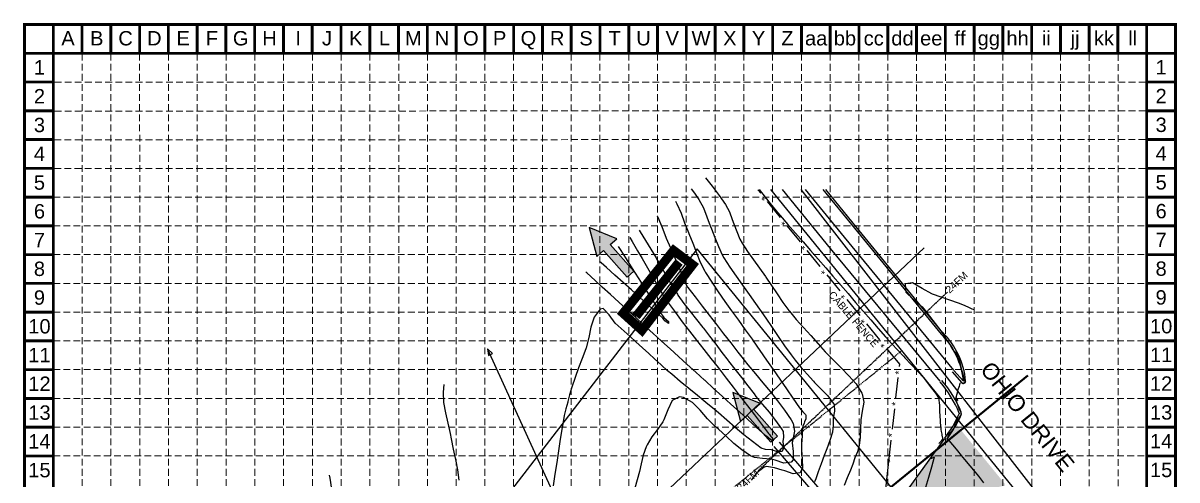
# Model space of a CAD drawing. Header units: inches. Extents: x 3987 to 4244, y 2117 to 2527.
# Drawn here: x 3987.4 to 4243.6, y 2425.3 to 2526.7 of the extents above; entities that cross this region are included whole.
import ezdxf
from ezdxf.enums import TextEntityAlignment as Align

# ---------------------------------------------------------------- set-up
doc = ezdxf.new("R2010")
doc.units = ezdxf.units.IN
doc.header["$MEASUREMENT"] = 0
doc.linetypes.add('DASH', pattern=[0.6, 0.5, -0.1])
doc.linetypes.add('HIDDEN', pattern=[0.375, 0.25, -0.125])
for name, color, linetype in [('ARROWS', 252, 'Continuous'), ('BASE', 7, 'Continuous'), ('BOUNDARY_L', 5, 'Continuous'), ('CONTOUR', 8, 'Continuous'), ('CONTOUR-IND', 5, 'Continuous'), ('CURB-LINE', 2, 'Continuous'), ('EASEMENTS', 2, 'HIDDEN'), ('EDGEPAVE', 2, 'Continuous'), ('ELEC-LINE', 4, 'E-OHE---OVERHEAD-ELECTRIC'), ('FENCE', 2, 'Continuous'), ('FENSE-NEW', 3, 'CHAINLINKS'), ('GRID', 254, 'HIDDEN'), ('LIMITS OF DISTURBANCE', 1, 'HIDDEN'), ('SIDEWALK', 2, 'Continuous'), ('SILT FENCE', 200, 'Continuous'), ('SS-EXIST', 6, 'DASH'), ('STORMSEWER', 6, 'Continuous'), ('TEXT-EXIST', 4, 'Continuous')]:
    doc.layers.add(name, color=color, linetype=linetype)
doc.layers.add('C-SS-BYOTHERS', color=6, linetype='Continuous', lineweight=40)
doc.layers.add('Hatch', color=5, linetype='Continuous', lineweight=0)
doc.styles.add('ROMANS', font='romans.shx')
doc.styles.get("Standard").update_dxf_attribs({"font": 'ARIAL.TTF'})
doc.linetypes.add('24SANSEW', pattern='A,0.75,-0.052381,["24SS",ROMANS,S=0.1,R=0,X=0,Y=-0.055],-0.497619,0.7,-0.1,0.7,-0.1,0.7,-0.1', length=3.7)
doc.linetypes.add('CHAINLINKS', pattern='A,1,-0.075,["O",ROMANS,S=0.1,R=0,X=0,Y=-0.05],-0.175', length=1.25)
doc.linetypes.add('E-OHE---OVERHEAD-ELECTRIC', pattern='A,0.159101,-0.012548,["OHE",ROMANS,S=0.1,R=0,X=0,Y=-0.054412],-0.313626,0.159101,-0.091517,0.159101,-0.091517', length=0.986511)

# ---------------------------------------------------------------- blocks, each defined once
blk = doc.blocks.new('A$C670E103A')
at = {"layer": 'TEXT-EXIST', "color": 7, "linetype": 'Continuous'}
for p, q in [((0.93, 1.46), (0, 1.09)), ((0, 1.09), (0.97, 0)), ((0.97, 0), (0.93, 1.46))]:
    blk.add_line(p, q, dxfattribs=at)
blk = doc.blocks.new('arrow')
blk.add_lwpolyline([(-67.01, -25.36), (-59.33, -25.42), (-59.57, -56.14), (-51.89, -56.2), (-51.65, -25.48), (-43.97, -25.54), (-55.3, -2.41), (-67.01, -25.36)], close=True)
at = {"color": 254}
for points in [[(-43.97, -25.54), (-67.01, -25.36), (-55.3, -2.41), (-67.01, -25.36)], [(-59.57, -56.14), (-51.89, -56.2), (-59.33, -25.42), (-51.65, -25.48)]]:
    blk.add_solid(points, dxfattribs=at)

msp = doc.modelspace()

# ---------------------------------------------------------------- hatches: boundary and pattern name
at = {"layer": 'Hatch'}
h = msp.add_hatch(dxfattribs=at)
h.set_pattern_fill('AR-CONC', color=253, style=0)
h.set_pattern_definition([(89.1837, (4160.467, 2285.538), (5.95613, 4.0453), [0.75, -8.25]), (34.1837, (4160.467, 2285.538), (-5.8279, 4.95378), [0.6, -6.6]), (139.635, (4160.963, 2285.875), (0.12823, 8.9991), [0.6374, -7.01142]), (85.368, (4159.203, 2287.088), (9.3182, 5.45994), [1.125, -12.375]), (135.819, (4159.98, 2287.543), (1.09024, 13.4559), [0.9561, -10.5171]), (30.368, (4159.203, 2287.088), (1.0902, 13.4559), [0.9, -9.9]), (60.1837, (4160.294, 2287.3324), (7.17055, 0.65051), [0.75, -8.25]), (5.1837, (4160.294, 2287.332), (-2.69557, 7.1581), [0.6, -6.6]), (110.635, (4160.892, 2287.3866), (4.475, 7.8086), [0.6374, -7.01142]), (76.6837, (4160.467, 2285.5379), (-2.009, 2.65717), [0, -6.52, 0, -6.7, 0, -6.625]), (46.6837, (4160.467, 2285.538), (-0.45281, 4.71928), [0, -3.82, 0, -6.37, 0, -2.525]), (6.6837, (4158.7384, 2284.129), (4.28029, 3.19791), [0, -2.5, 0, -7.8, 0, -10.35]), (356.6837, (4157.963, 2283.497), (3.88795, 4.46056), [0, -3.25, 0, -5.18, 0, -7.35])])
edge = h.paths.add_edge_path()
edge.add_line((4195.81, 2436.14), (4205.35, 2424.46))
edge.add_line((4205.35, 2424.46), (4205.44, 2423.97))
edge.add_arc((4208.13, 2406.64), 17.54, 98.846, 148.4982)
edge.add_line((4193.18, 2415.8), (4152.32, 2359.55))
edge.add_arc((4167.75, 2346.05), 20.5, 138.8207, 219.1837)
edge.add_line((4151.86, 2333.1), (4171.26, 2309.5))
edge.add_line((4171.26, 2309.5), (4155.76, 2296.86))
edge.add_line((4155.76, 2296.86), (4126.02, 2333.35))
edge.add_line((4126.02, 2333.35), (4091.65, 2305.52))
edge.add_line((4091.65, 2305.52), (4081.61, 2317.92))
edge.add_line((4081.61, 2317.92), (4100.38, 2333.07))
edge.add_arc((4087.6, 2348.74), 20.22, 309.1837, 398.6819)
edge.add_line((4103.38, 2361.38), (4098.42, 2367.51))
edge.add_line((4098.42, 2367.51), (4113.73, 2379.89))
edge.add_line((4113.73, 2379.89), (4119.13, 2373.39))
edge.add_arc((4134, 2385.51), 19.19, 219.1837, 304.7542)
edge.add_line((4144.94, 2369.75), (4192.11, 2434.55))
edge.add_arc((4170.64, 2450.75), 26.89, 322.9638, 331.7383)
edge.add_line((4194.33, 2438.01), (4195.81, 2436.14))
edge = h.paths.add_edge_path(flags=16)
edge.add_arc((4093.85, 2318.25), 5, 0, 360)

# ---------------------------------------------------------------- linework, layer by layer
at = {"layer": 'BASE', "color": 9}
msp.add_line((3994.11, 2520.03), (4236.91, 2520.03), dxfattribs=at)
at = {"layer": 'BASE', "const_width": 0.639}
for points in [[(3994.11, 2526.42), (3987.72, 2526.42)], [(3994.11, 2526.42), (3994.11, 2520.03)], [(4000.5, 2526.42), (4000.5, 2520.03)], [(4006.89, 2526.42), (4006.89, 2520.03)], [(4013.28, 2526.42), (4013.28, 2520.03)], [(4019.67, 2526.42), (4019.67, 2520.03)], [(4026.06, 2526.42), (4026.06, 2520.03)], [(4032.45, 2526.42), (4032.45, 2520.03)], [(4038.84, 2526.42), (4038.84, 2520.03)], [(4045.23, 2526.42), (4045.23, 2520.03)], [(4051.62, 2526.42), (4051.62, 2520.03)], [(4058.01, 2526.42), (4058.01, 2520.03)], [(4064.4, 2526.42), (4064.4, 2520.03)], [(4070.79, 2526.42), (4070.79, 2520.03)], [(4077.18, 2526.42), (4077.18, 2520.03)], [(4083.57, 2526.42), (4083.57, 2520.03)], [(4089.96, 2526.42), (4089.96, 2520.03)], [(4096.34, 2526.42), (4096.34, 2520.03)], [(4102.73, 2526.42), (4102.73, 2520.03)], [(4109.12, 2526.42), (4109.12, 2520.03)], [(4115.51, 2526.42), (4115.51, 2520.03)], [(4121.9, 2526.42), (4121.9, 2520.03)], [(4128.29, 2526.42), (4128.29, 2520.03)], [(4134.68, 2526.42), (4134.68, 2520.03)], [(4141.07, 2526.42), (4141.07, 2520.03)], [(4147.46, 2526.42), (4147.46, 2520.03)], [(4153.85, 2526.42), (4153.85, 2520.03)], [(4160.24, 2526.42), (4160.24, 2520.03)], [(4166.63, 2526.42), (4166.63, 2520.03)], [(4173.02, 2526.42), (4173.02, 2520.03)], [(4179.41, 2526.42), (4179.41, 2520.03)], [(4185.8, 2526.42), (4185.8, 2520.03)], [(4192.19, 2526.42), (4192.19, 2520.03)], [(4198.58, 2526.42), (4198.58, 2520.03)], [(4204.97, 2526.42), (4204.97, 2520.03)], [(4211.36, 2526.42), (4211.36, 2520.03)], [(4217.75, 2526.42), (4217.75, 2520.03)], [(4224.14, 2526.42), (4224.14, 2520.03)], [(4230.52, 2526.42), (4230.52, 2520.03)], [(4236.91, 2526.42), (4236.91, 2520.03)], [(3994.11, 2520.03), (3987.72, 2520.03)], [(4243.3, 2520.03), (4236.91, 2520.03)], [(3994.11, 2513.64), (3987.72, 2513.64)], [(4243.3, 2513.64), (4236.91, 2513.64)], [(3994.11, 2507.25), (3987.72, 2507.25)], [(4243.3, 2507.25), (4236.91, 2507.25)], [(3994.11, 2500.86), (3987.72, 2500.86)], [(4243.3, 2500.86), (4236.91, 2500.86)], [(3994.11, 2494.47), (3987.72, 2494.47)], [(4243.3, 2494.47), (4236.91, 2494.47)], [(3994.11, 2488.08), (3987.72, 2488.08)], [(4243.3, 2488.08), (4236.91, 2488.08)], [(3994.11, 2481.69), (3987.72, 2481.69)], [(4243.3, 2481.69), (4236.91, 2481.69)], [(3994.11, 2475.3), (3987.72, 2475.3)], [(4243.3, 2475.3), (4236.91, 2475.3)], [(3994.11, 2468.92), (3987.72, 2468.92)], [(4243.3, 2468.92), (4236.91, 2468.92)], [(3994.11, 2462.53), (3987.72, 2462.53)], [(4243.3, 2462.53), (4236.91, 2462.53)], [(3994.11, 2456.14), (3987.72, 2456.14)], [(4243.3, 2456.14), (4236.91, 2456.14)], [(3994.11, 2449.75), (3987.72, 2449.75)], [(4243.3, 2449.75), (4236.91, 2449.75)], [(3994.11, 2443.36), (3987.72, 2443.36)], [(4243.3, 2443.36), (4236.91, 2443.36)], [(3994.11, 2436.97), (3987.72, 2436.97)], [(4243.3, 2436.97), (4236.91, 2436.97)], [(3994.11, 2430.58), (3987.72, 2430.58)], [(4243.3, 2430.58), (4236.91, 2430.58)]]:
    msp.add_lwpolyline(points, dxfattribs=at)
for points in [[(4243.3, 2117.49), (4243.3, 2526.42), (3987.72, 2526.42), (3987.72, 2117.49)], [(4236.91, 2123.88), (4236.91, 2520.03), (3994.11, 2520.03), (3994.11, 2123.88)]]:
    msp.add_lwpolyline(points, close=True, dxfattribs=at)
at = {"layer": 'BOUNDARY_L', "color": 7, "linetype": 'Continuous'}
msp.add_line((4216.76, 2411.94), (4153.44, 2489.74), dxfattribs=at)
at = {"layer": 'C-SS-BYOTHERS', "color": 42, "linetype": 'Continuous'}
msp.add_line((4157.65, 2405.36), (4210.5, 2448.43), dxfattribs=at)
at = {"layer": 'CONTOUR', "color": 35, "linetype": 'Continuous'}
for points, elevation in [([(4138.91, 2492.39), (4140.39, 2490.5), (4141.94, 2488.46), (4143.4, 2486.43), (4144.24, 2484.82), (4144.87, 2483.09), (4145.24, 2482.15), (4145.9, 2480.45), (4146.6, 2478.77), (4147.07, 2477.88), (4148.29, 2475.97), (4149.59, 2474.12), (4150.92, 2472.29), (4152.24, 2470.45), (4152.32, 2470.32), (4153.59, 2468.45), (4154.84, 2466.57), (4156.13, 2464.7), (4157.48, 2462.89), (4157.57, 2462.77), (4159.11, 2460.91), (4160.69, 2459.1), (4162.3, 2457.31), (4163.93, 2455.52), (4165.54, 2453.73), (4165.67, 2453.58), (4167.34, 2451.82), (4169.08, 2450.12), (4170.79, 2448.39), (4172.36, 2446.57), (4173.67, 2444.56), (4173.76, 2444.39), (4174.09, 2442.51), (4173.74, 2440.49), (4173.43, 2438.63), (4173.36, 2436.65), (4173.29, 2434.68), (4173.1, 2432.87), (4172.67, 2431.47), (4172.12, 2430.16), (4171.62, 2428.77), (4171.13, 2427.45), (4170.43, 2425.73), (4169.7, 2424.01)], 681), ([(4150.85, 2489.74), (4151.67, 2488.72), (4153.32, 2486.63), (4154.6, 2485.02), (4154.98, 2484.59), (4155.08, 2484.49), (4155.46, 2484.07), (4155.55, 2483.97), (4157.24, 2482.03), (4158.92, 2480.09), (4160.6, 2478.15), (4162.28, 2476.21), (4163.97, 2474.27), (4165.65, 2472.33), (4167.23, 2470.51), (4168.91, 2468.57), (4170.59, 2466.63), (4172.26, 2464.69), (4173.94, 2462.74), (4175.62, 2460.8), (4177.31, 2458.87), (4178.9, 2457.06), (4180.27, 2455.55), (4181.67, 2454.06), (4183.06, 2452.58), (4183.23, 2452.39), (4184.63, 2450.91), (4186.03, 2449.43), (4187.4, 2447.92), (4187.56, 2447.73), (4188.41, 2446.61), (4189.11, 2445.6), (4190.03, 2444.52), (4190.65, 2443.48), (4190.9, 2441.84), (4190.93, 2440.17), (4190.96, 2439.76), (4191.08, 2438.1), (4191.22, 2436.44), (4191.26, 2436.04), (4191.39, 2435.38), (4191.43, 2435.19), (4191.6, 2434.53), (4191.59, 2434.34), (4191.27, 2433.91), (4191.19, 2433.82), (4190.85, 2433.4), (4190.78, 2433.31)], 683), ([(4132.31, 2487.17), (4132.61, 2486.58), (4133.5, 2484.49), (4134.31, 2482.36), (4135.15, 2480.24), (4135.26, 2479.97), (4136.11, 2477.86), (4136.92, 2475.73), (4137.79, 2473.63), (4138.82, 2471.61), (4138.96, 2471.36), (4140.33, 2469.17), (4141.75, 2467.02), (4143.23, 2464.9), (4144.74, 2462.8), (4146.26, 2460.71), (4147.77, 2458.62), (4149.27, 2456.51), (4149.54, 2456.12), (4151.01, 2454), (4152.48, 2451.87), (4153.95, 2449.75), (4155.42, 2447.63), (4156.89, 2445.51), (4158.37, 2443.39), (4159.85, 2441.27), (4160.12, 2440.88), (4160.55, 2440.39), (4160.68, 2440.25), (4161.13, 2439.77), (4161.23, 2439.62), (4161.22, 2439.27), (4161.21, 2439.22), (4161.2, 2438.87), (4161.19, 2438.83), (4160.94, 2438.12), (4160.85, 2437.88), (4160.55, 2437.18), (4160.5, 2436.93), (4160.37, 2435.05), (4160.29, 2433.17), (4160.23, 2431.87), (4160.41, 2429.87), (4160.49, 2427.91), (4159.96, 2426.81), (4158.43, 2426.58), (4156.58, 2427.28), (4155.97, 2427.44), (4154.23, 2427.96), (4152.52, 2428.24), (4151.97, 2428.07), (4150.37, 2426.84), (4149.07, 2425.21)], 679), ([(4128.23, 2483.94), (4128.55, 2483.14), (4129.43, 2480.92), (4130.24, 2478.97), (4131.18, 2476.78), (4132.12, 2474.58), (4133.06, 2472.39), (4134, 2470.2), (4134.83, 2468.26), (4134.88, 2468.19), (4134.88, 2468.18), (4134.92, 2468.11), (4134.92, 2468.11), (4134.97, 2468.04), (4134.98, 2468.04), (4135.03, 2467.97), (4135.03, 2467.97), (4136.62, 2465.92), (4138.21, 2463.87), (4139.79, 2461.82), (4141.38, 2459.77), (4142.97, 2457.72), (4144.56, 2455.67), (4146.14, 2453.62), (4146.73, 2452.86), (4148.35, 2450.84), (4150.01, 2448.84), (4151.68, 2446.85), (4153.34, 2444.84), (4154.96, 2442.81), (4156.49, 2440.73), (4157.93, 2438.57), (4158.42, 2437.76), (4158.67, 2436.08), (4158.3, 2434.25), (4158.19, 2433.47), (4158.42, 2431.54), (4158.39, 2429.74), (4157.96, 2429.18), (4156.3, 2428.96), (4154.42, 2429.63), (4153.46, 2429.89), (4151.62, 2430.02), (4149.81, 2430.25), (4148.96, 2430.6), (4147.04, 2431.9), (4145.26, 2433.38), (4143.53, 2434.95), (4141.8, 2436.52), (4141.06, 2437.15), (4139.36, 2438.86), (4137.74, 2440.75), (4136.04, 2442.44), (4134.09, 2443.53), (4133.15, 2443.71), (4131.57, 2442.89), (4130.59, 2440.81), (4129.7, 2438.57), (4129.46, 2438.16), (4128.25, 2436.47), (4127.04, 2434.79), (4125.96, 2433.02), (4125.76, 2432.61), (4125.12, 2430.77), (4124.69, 2428.85), (4124.31, 2427.16), (4123.78, 2425.27), (4123.25, 2423.39)], 678), ([(4124.22, 2480.77), (4124.43, 2480.39), (4125.59, 2478.44), (4126.77, 2476.5), (4127.95, 2474.56), (4128.08, 2474.34), (4129.21, 2472.37), (4130.33, 2470.4), (4131.48, 2468.44), (4132.69, 2466.52), (4132.83, 2466.31), (4134.15, 2464.47), (4135.53, 2462.68), (4136.94, 2460.9), (4138.35, 2459.12), (4138.46, 2458.98), (4139.83, 2457.18), (4141.21, 2455.39), (4142.59, 2453.59), (4143.97, 2451.79), (4144.08, 2451.65), (4145.49, 2449.83), (4146.9, 2448.01), (4148.31, 2446.19), (4149.72, 2444.37), (4150.14, 2443.82), (4151.59, 2442.03), (4153.08, 2440.27), (4154.52, 2438.47), (4155.84, 2436.59), (4156.2, 2436), (4156.26, 2434.76), (4156.08, 2433.77), (4156.25, 2432.37), (4155.96, 2431.55), (4154.71, 2431.56), (4153.63, 2431.92), (4152.27, 2431.99), (4151.3, 2432.29), (4149.34, 2433.76), (4147.43, 2435.3), (4145.56, 2436.9), (4143.71, 2438.51), (4141.85, 2440.12), (4140.92, 2440.9), (4139.02, 2442.47), (4137.13, 2444.03), (4135.23, 2445.59), (4133.34, 2447.15), (4131.46, 2448.73), (4130.53, 2449.52), (4129.07, 2450.82), (4127.63, 2452.14), (4126.37, 2453.3), (4124.92, 2454.61), (4123.47, 2455.93), (4122.2, 2457.08), (4120.87, 2458.29), (4119.54, 2459.51), (4118.87, 2460.11), (4117.55, 2461.9), (4116.22, 2463.31), (4115.54, 2463.15), (4114.23, 2461.38), (4113.5, 2459.22), (4113.01, 2456.89), (4112.43, 2454.62), (4112.35, 2454.38), (4111.57, 2452.26), (4110.77, 2450.13), (4109.99, 2448), (4109.24, 2445.85), (4109.16, 2445.62), (4108.74, 2444.14), (4108.37, 2442.64), (4108.35, 2442.55), (4107.92, 2441.07), (4107.55, 2439.57), (4107.53, 2439.48), (4107.11, 2436.9), (4106.7, 2434.32), (4106.3, 2431.73), (4105.91, 2429.15), (4105.52, 2426.56), (4105.13, 2423.97)], 677), ([(4122.11, 2479.1), (4122.64, 2478.2), (4123.85, 2476.15), (4124.87, 2474.42), (4126.06, 2472.36), (4127.23, 2470.28), (4128.41, 2468.22), (4129.64, 2466.18), (4130.75, 2464.51), (4132.25, 2462.41), (4133.79, 2460.34), (4135.37, 2458.3), (4136.96, 2456.27), (4138.56, 2454.25), (4140.16, 2452.22), (4141.74, 2450.19), (4141.95, 2449.92), (4143.52, 2447.87), (4145.09, 2445.83), (4146.66, 2443.78), (4148.23, 2441.73), (4149.8, 2439.69), (4151.37, 2437.64), (4152.94, 2435.6), (4153.14, 2435.33), (4153.48, 2434.89), (4153.56, 2434.78), (4153.91, 2434.35), (4153.98, 2434.24), (4153.98, 2434.09), (4153.98, 2434.08), (4153.98, 2433.93), (4153.97, 2433.93), (4153.82, 2433.95), (4153.81, 2433.95), (4153.65, 2433.98), (4153.64, 2433.98), (4153.09, 2434.43), (4152.92, 2434.58), (4152.36, 2435.03), (4152.19, 2435.18), (4150.28, 2436.91), (4148.37, 2438.64), (4146.47, 2440.37), (4144.56, 2442.11), (4142.66, 2443.84), (4140.75, 2445.57), (4138.84, 2447.31), (4138.7, 2447.44), (4136.79, 2449.17), (4134.88, 2450.9), (4132.98, 2452.64), (4131.07, 2454.37), (4129.16, 2456.1), (4127.26, 2457.83), (4125.35, 2459.57), (4125.2, 2459.7), (4123.36, 2461.38), (4121.52, 2463.05), (4119.68, 2464.73), (4117.84, 2466.41), (4116.01, 2468.08), (4114.41, 2469.53), (4112.59, 2471.23), (4112.39, 2471.42)], 676), ([(4198.69, 2463.01), (4198.15, 2463.22), (4197.24, 2463.64), (4196.05, 2464.16), (4195.12, 2464.54), (4193.21, 2465.22), (4191.29, 2465.88), (4189.37, 2466.54), (4189.2, 2466.6), (4187.08, 2467.8), (4184.94, 2469.05), (4183.37, 2468.81), (4183.28, 2468.66), (4183.46, 2466.93), (4185.13, 2465.31), (4187.03, 2463.7), (4187.39, 2463.29), (4188.65, 2461.64), (4189.92, 2460), (4191.18, 2458.34), (4191.49, 2457.92), (4192.15, 2456.95), (4192.55, 2456.32), (4193.2, 2455.35), (4193.61, 2454.73), (4194.12, 2453.95), (4194.35, 2453.6), (4194.9, 2452.85), (4195.09, 2452.48), (4195.41, 2451.36), (4195.57, 2450.64), (4195.87, 2449.51), (4196.05, 2448.8), (4196.23, 2448.08), (4196.29, 2447.84), (4196.52, 2447.12), (4196.53, 2446.88), (4196.25, 2446.77), (4196.22, 2446.75), (4195.93, 2446.64), (4195.9, 2446.63)], 683), ([(4080.82, 2446.46), (4080.67, 2444.74), (4080.79, 2442.42), (4081.18, 2440.12), (4081.7, 2437.83), (4082.22, 2435.54), (4082.44, 2434.38), (4082.9, 2432.09), (4083.41, 2429.8), (4083.87, 2427.5), (4084.16, 2425.19)], 676), ([(4200.74, 2424.64), (4199.6, 2426.1), (4198.89, 2426.97), (4197.71, 2428.4), (4196.53, 2429.82), (4195.81, 2430.69), (4194.97, 2431.72), (4194.29, 2432.55), (4193.42, 2433.56), (4192.77, 2434.41), (4192.83, 2434.77), (4192.84, 2434.82), (4192.89, 2435.19), (4192.91, 2435.24), (4193.37, 2435.8), (4193.52, 2435.97), (4193.99, 2436.52), (4194.12, 2436.71), (4194.28, 2437.19), (4194.31, 2437.28), (4194.46, 2437.77), (4194.5, 2437.86), (4194.95, 2438.59), (4195.14, 2438.88), (4195.65, 2439.59), (4195.77, 2439.91), (4195.53, 2440.51), (4195.44, 2440.67), (4195.17, 2441.27), (4195.1, 2441.44), (4194.91, 2442.12), (4194.85, 2442.33), (4194.64, 2443.01), (4194.6, 2443.23), (4194.78, 2443.1), (4194.8, 2443.08), (4194.99, 2442.93), (4194.99, 2442.94), (4194.83, 2443.24), (4194.81, 2443.28), (4194.63, 2443.58), (4194.63, 2443.62), (4194.81, 2444.35), (4194.88, 2444.59), (4195.05, 2445.33), (4195.12, 2445.57), (4195.22, 2445.79), (4195.23, 2445.81), (4195.33, 2446.03), (4195.34, 2446.05), (4195.43, 2446.38), (4195.44, 2446.42), (4195.52, 2446.75), (4195.53, 2446.79)], 683), ([(4188.73, 2429.91), (4189.14, 2430.09), (4189.21, 2430.12), (4189.69, 2430.38), (4189.69, 2430.33), (4189.1, 2428.06), (4188.47, 2425.8), (4187.8, 2423.54)], 683)]:
    msp.add_lwpolyline(points, dxfattribs=dict(at, elevation=elevation))
at = {"layer": 'CONTOUR-IND', "color": 35}
for points, elevation in [([(4135.78, 2489.92), (4136.52, 2488.92), (4137.48, 2487.51), (4138.47, 2485.66), (4139.24, 2483.7), (4139.98, 2481.72), (4140.25, 2481.06), (4141.03, 2479.11), (4141.79, 2477.14), (4142.67, 2475.24), (4143.02, 2474.62), (4144.33, 2472.53), (4145.72, 2470.49), (4147.15, 2468.48), (4148.6, 2466.48), (4150.05, 2464.48), (4150.94, 2463.22), (4152.33, 2461.19), (4153.72, 2459.14), (4155.1, 2457.1), (4156.5, 2455.07), (4157.93, 2453.06), (4158.85, 2451.82), (4160.15, 2450.23), (4161.54, 2448.71), (4162.93, 2447.19), (4163.18, 2446.91), (4164.63, 2445.43), (4166.09, 2443.96), (4167.32, 2442.33), (4167.5, 2442.01), (4167.62, 2440.53), (4167.32, 2438.97), (4167.32, 2438.93), (4167.3, 2437.4), (4167.15, 2435.89), (4167.14, 2435.85), (4166.56, 2434), (4165.86, 2432.19), (4165.28, 2430.69), (4164.62, 2428.86), (4163.96, 2427.04), (4163.41, 2425.53), (4163.13, 2424.84)], 680), ([(4119.57, 2477.1), (4120, 2476.42), (4121.33, 2474.33), (4122.67, 2472.24), (4124, 2470.15), (4125.34, 2468.06), (4126.67, 2465.96), (4127.69, 2464.35), (4128.06, 2463.73), (4128.18, 2463.53), (4128.54, 2462.91), (4128.66, 2462.72), (4129.32, 2461.86), (4129.69, 2461.37), (4130.69, 2460.48), (4130.72, 2460.03), (4129.92, 2460.57), (4129.46, 2461.17), (4128.66, 2461.91), (4128.2, 2462.32), (4127.5, 2462.95), (4127.18, 2463.24), (4126.48, 2463.88), (4126.16, 2464.17), (4124.32, 2465.82), (4122.48, 2467.47), (4120.65, 2469.12), (4118.81, 2470.77), (4116.97, 2472.42), (4115.75, 2473.51), (4115.42, 2473.81)], 675), ([(4055.38, 2426.34), (4055.49, 2425.65), (4055.9, 2423.18)], 675)]:
    msp.add_lwpolyline(points, dxfattribs=dict(at, elevation=elevation))
at = {"layer": 'CURB-LINE', "color": 7}
for p, q in [((4165.02, 2489.74), (4172, 2481.18)), ((4172, 2481.18), (4191.25, 2457.64)), ((4196.21, 2447.18), (4194.06, 2449.58)), ((4195.26, 2440.1), (4195.25, 2439.92))]:
    msp.add_line(p, q, dxfattribs=at)
at = {"layer": 'CURB-LINE', "color": 7, "linetype": 'Continuous'}
for p, q in [((4172.39, 2481.5), (4165.67, 2489.74)), ((4191.64, 2457.96), (4172.39, 2481.5)), ((4193.69, 2449.25), (4195.83, 2446.85)), ((4195.71, 2439.72), (4195.73, 2440.28))]:
    msp.add_line(p, q, dxfattribs=at)
at = {"layer": 'CURB-LINE', "color": 7}
for centre, radius, start, end in [((4179.45, 2445.64), 16.83, 5.2451, 45.4553), ((4171.36, 2430.3), 25.84, 22.3012, 40.2835), ((4170.64, 2450.75), 26.89, 322.9638, 336.2516)]:
    msp.add_arc(centre, radius, start, end, dxfattribs=at)
at = {"layer": 'CURB-LINE', "color": 7, "linetype": 'Continuous'}
for centre, radius, start, end in [((4179.45, 2445.64), 17.33, 5.2451, 45.4553), ((4171.36, 2430.3), 26.34, 22.3012, 40.2835), ((4196.21, 2447.18), 0.504, 221.9049, 4.6842), ((4170.64, 2450.75), 27.39, 322.9638, 336.2516)]:
    msp.add_arc(centre, radius, start, end, dxfattribs=at)
at = {"layer": 'EASEMENTS', "color": 253, "linetype": 'HIDDEN'}
msp.add_line((4086.15, 2375.55), (4182.55, 2453.98), dxfattribs=at)
at = {"layer": 'EDGEPAVE', "color": 7}
msp.add_line((4192.03, 2434.47), (4164.57, 2396.67), dxfattribs=at)
at = {"layer": 'ELEC-LINE', "color": 7, "flags": 128}
msp.add_lwpolyline([(4232.78, 2396.27), (4210.73, 2424.66), (4160.17, 2489.74)], dxfattribs=at)
at = {"layer": 'FENCE', "color": 7, "linetype": 'Continuous'}
for p, q in [((4151.2, 2488.99), (4150.59, 2489.73)), ((4155.61, 2483.55), (4152.73, 2487.09)), ((4160.02, 2478.11), (4157.14, 2481.66)), ((4164.43, 2472.68), (4161.55, 2476.22)), ((4168.84, 2467.24), (4165.96, 2470.78)), ((4173.25, 2461.8), (4170.37, 2465.35)), ((4177.66, 2456.37), (4174.78, 2459.91)), ((4182.06, 2450.93), (4179.19, 2454.47)), ((4182.01, 2450.45), (4182.06, 2450.93)), ((4181.24, 2443.49), (4181.74, 2448.02)), ((4180.46, 2436.53), (4180.97, 2441.07)), ((4178.77, 2421.31), (4180.19, 2434.11)), ((4179.87, 2429.35), (4179.69, 2429.58))]:
    msp.add_line(p, q, dxfattribs=at)
at = {"layer": 'FENSE-NEW', "color": 7}
for p, q in [((4137.07, 2476.6), (4008.04, 2308.99)), ((4180.16, 2423.64), (4137.07, 2476.6))]:
    msp.add_line(p, q, dxfattribs=at)
at = {"layer": 'GRID', "color": 252, "linetype": 'HIDDEN', "lineweight": 0, "ltscale": 6}
for p, q in [((4000.56, 2149.44), (4000.53, 2519.79)), ((4006.98, 2149.44), (4006.9, 2519.79)), ((4013.35, 2149.44), (4013.29, 2519.77)), ((4019.77, 2149.44), (4019.67, 2519.76)), ((4026.1, 2149.44), (4026.07, 2519.81)), ((4032.45, 2149.43), (4032.47, 2519.8)), ((4038.89, 2149.43), (4038.86, 2519.78)), ((4045.3, 2149.43), (4045.24, 2519.78)), ((4051.64, 2149.43), (4051.64, 2519.78)), ((4058.05, 2149.43), (4058.04, 2519.78)), ((4064.4, 2149.43), (4064.41, 2519.78)), ((4070.79, 2149.43), (4070.83, 2519.77)), ((4077.18, 2149.43), (4077.18, 2520.03)), ((4083.57, 2149.43), (4083.57, 2520.03)), ((4089.96, 2149.43), (4089.96, 2520.03)), ((4096.34, 2149.42), (4096.34, 2520.03)), ((4102.73, 2149.42), (4102.73, 2520.03)), ((4109.12, 2149.42), (4109.12, 2520.03)), ((4115.51, 2149.42), (4115.51, 2520.03)), ((4121.9, 2149.42), (4121.9, 2520.03)), ((4128.29, 2149.42), (4128.29, 2520.03)), ((4134.68, 2149.42), (4134.68, 2520.03)), ((4141.07, 2149.42), (4141.07, 2520.03)), ((4147.46, 2149.42), (4147.46, 2520.03)), ((4153.85, 2149.42), (4153.85, 2520.03)), ((4160.24, 2149.41), (4160.24, 2520.03)), ((4166.63, 2149.41), (4166.63, 2520.03)), ((4173.05, 2149.43), (4173.02, 2520.03)), ((4179.43, 2149.46), (4179.41, 2520.03)), ((4185.82, 2149.38), (4185.8, 2520.03)), ((4192.26, 2149.44), (4192.22, 2520.17)), ((4198.62, 2149.38), (4198.61, 2520.17)), ((4205.01, 2149.45), (4204.99, 2520.17)), ((4211.42, 2149.48), (4211.38, 2520.17)), ((4217.79, 2149.42), (4217.77, 2520.17)), ((4224.2, 2149.34), (4224.16, 2520.17)), ((4230.59, 2149.35), (4230.55, 2520.17)), ((3994.4, 2513.6), (4236.81, 2513.63)), ((3994.4, 2507.19), (4236.81, 2507.24)), ((3994.36, 2500.82), (4236.91, 2500.86)), ((3994.35, 2494.44), (4236.91, 2494.47)), ((3994.11, 2488.08), (4236.91, 2488.08)), ((3994.11, 2481.69), (4236.91, 2481.69)), ((3994.11, 2475.3), (4236.91, 2475.3)), ((3994.11, 2468.92), (4236.91, 2468.92)), ((3994.11, 2462.53), (4236.91, 2462.53)), ((3994.11, 2456.14), (4236.91, 2456.14)), ((3994.11, 2449.75), (4236.91, 2449.75)), ((3994.11, 2443.36), (4236.91, 2443.36)), ((3994.11, 2436.97), (4236.91, 2436.97)), ((3994.11, 2430.58), (4236.91, 2430.58))]:
    msp.add_line(p, q, dxfattribs=at)
at = {"layer": 'LIMITS OF DISTURBANCE', "ltscale": 20, "const_width": 2}
msp.add_lwpolyline([(4131.86, 2476.24), (4120.64, 2462.27), (4124.83, 2458.48), (4136.09, 2473.05)], close=True, dxfattribs=at)
at = {"layer": 'SIDEWALK', "color": 7}
for p, q in [((4155.94, 2489.74), (4166.64, 2476.66)), ((4161.05, 2489.74), (4169.71, 2479.17)), ((4169.71, 2479.17), (4194.02, 2449.66)), ((4166.64, 2476.66), (4191, 2447.18))]:
    msp.add_line(p, q, dxfattribs=at)
at = {"layer": 'SILT FENCE', "const_width": 2}
msp.add_lwpolyline([(4123.52, 2461.59), (4133.09, 2473.66)], dxfattribs=at)
at = {"layer": 'SS-EXIST', "color": 7, "linetype": '24SANSEW', "ltscale": 0.75}
msp.add_line((4046.87, 2343.94), (4187.52, 2476.81), dxfattribs=at)
at = {"layer": 'SS-EXIST', "color": 7, "ltscale": 0.75}
msp.add_line((4150.65, 2427.3), (4192.66, 2466.99), dxfattribs=at)
at = {"layer": 'STORMSEWER', "color": 5, "linetype": 'Continuous'}
for p, q in [((4193.98, 2386.63), (4154.2, 2432.66)), ((4195.12, 2387.61), (4155.34, 2433.64))]:
    msp.add_line(p, q, dxfattribs=at)
at = {"layer": 'TEXT-EXIST', "color": 7, "linetype": 'Continuous'}
msp.add_line((4106.58, 2419.29), (4090.61, 2454.2), dxfattribs=at)

# ---------------------------------------------------------------- block references
at = {"layer": 'ARROWS', "ltscale": 30, "xscale": 0.2579300419528731, "zscale": 0.2579300419535846, "rotation": 42.04576685230339}
for p, yscale in [((4123.26, 2491.32), 0.2579300419536281), ((4155.16, 2454.69), 0.257930041953621)]:
    msp.add_blockref('arrow', p, dxfattribs=dict(at, yscale=yscale))
at = {"layer": 'LIMITS OF DISTURBANCE', "ltscale": 30, "rotation": 185.853967317572}
msp.add_blockref('A$C670E103A', (4091.5, 2454.44), dxfattribs=at)

# ---------------------------------------------------------------- texts
at = {"layer": 'BASE'}
for s, height, p in [('A', 3.19, (3997.38, 2523.37)), ('B', 3.19, (4003.77, 2523.37)), ('C', 3.19, (4010.16, 2523.37)), ('D', 3.19, (4016.55, 2523.37)), ('E', 3.19, (4022.94, 2523.37)), ('F', 3.19, (4029.33, 2523.37)), ('G', 3.19, (4035.72, 2523.37)), ('H', 3.19, (4042.11, 2523.37)), ('I', 3.19, (4048.5, 2523.37)), ('J', 3.19, (4054.89, 2523.37)), ('K', 3.19, (4061.28, 2523.37)), ('L', 3.19, (4067.67, 2523.37)), ('M', 3.19, (4074.06, 2523.37)), ('N', 3.19, (4080.45, 2523.37)), ('O', 3.19, (4086.84, 2523.37)), ('P', 3.19, (4093.23, 2523.37)), ('Q', 3.19, (4099.62, 2523.37)), ('R', 3.19, (4106.01, 2523.37)), ('S', 3.19, (4112.4, 2523.37)), ('T', 3.19, (4118.79, 2523.37)), ('U', 3.19, (4125.17, 2523.37)), ('V', 3.19, (4131.56, 2523.37)), ('W', 3.19, (4137.95, 2523.37)), ('X', 3.19, (4144.34, 2523.37)), ('Y', 3.19, (4150.73, 2523.37)), ('Z', 3.19, (4157.12, 2523.37)), ('aa', 3.195, (4163.51, 2523.37)), ('bb', 3.195, (4169.9, 2523.37)), ('cc', 3.195, (4176.29, 2523.37)), ('dd', 3.195, (4182.68, 2523.37)), ('ee', 3.195, (4189.07, 2523.37)), ('ff', 3.195, (4195.46, 2523.37)), ('gg', 3.195, (4201.85, 2523.37)), ('hh', 3.195, (4208.24, 2523.37)), ('ii', 3.195, (4214.63, 2523.37)), ('jj', 3.195, (4221.02, 2523.37)), ('kk', 3.195, (4227.41, 2523.37)), ('ll', 3.195, (4233.8, 2523.37)), ('1', 3.19, (3991.04, 2516.91)), ('1', 3.19, (3991.04, 2516.88)), ('1', 3.19, (4240.12, 2516.92)), ('2', 3.19, (3991.04, 2510.49)), ('2', 3.19, (4240.12, 2510.53)), ('3', 3.19, (3991.04, 2504.1)), ('3', 3.19, (4240.12, 2504.14)), ('4', 3.19, (3991.04, 2497.71)), ('4', 3.19, (4240.12, 2497.75)), ('5', 3.19, (3991.04, 2491.32)), ('5', 3.19, (4240.12, 2491.36)), ('6', 3.19, (3991.04, 2484.93)), ('6', 3.19, (4240.12, 2484.97)), ('7', 3.19, (3991.04, 2478.54)), ('7', 3.19, (4240.12, 2478.58)), ('8', 3.19, (3991.04, 2472.15)), ('8', 3.19, (4240.12, 2472.19)), ('9', 3.19, (3991.04, 2465.77)), ('9', 3.19, (4240.12, 2465.8)), ('10', 3.195, (3991.04, 2459.38)), ('10', 3.195, (4240.12, 2459.41)), ('11', 3.195, (4240.12, 2453.03)), ('11', 3.195, (3991.04, 2452.99)), ('12', 3.195, (3991.04, 2446.62)), ('12', 3.195, (4240.11, 2446.66)), ('13', 3.195, (3991.04, 2440.21)), ('13', 3.195, (4240.12, 2440.25)), ('14', 3.195, (3991.04, 2433.82)), ('14', 3.195, (4240.12, 2433.86)), ('15', 3.195, (3991.04, 2427.43)), ('15', 3.195, (4240.12, 2427.47))]:
    msp.add_text(s, height=height, dxfattribs=at).set_placement(p, align=Align.MIDDLE_CENTER)
at = {"layer": 'FENCE', "color": 7}
for rotation, p in [(129.0471, (4152.97, 2488.07)), (129.0471, (4157.38, 2482.63)), (129.0471, (4161.79, 2477.2)), (129.0471, (4166.2, 2471.76)), (129.0471, (4170.61, 2466.32)), (129.0471, (4175.02, 2460.89)), (129.0471, (4179.43, 2455.45)), (83.6491, (4182.6, 2448.54)), (83.6491, (4181.83, 2441.59)), (83.6491, (4181.06, 2434.63))]:
    msp.add_text('*', height=1.6, rotation=rotation, dxfattribs=at).set_placement(p)
at = {"layer": 'SS-EXIST', "color": 7, "char_height": 1.6, "width": 54.6586, "attachment_point": 1, "rotation": 43.209}
for insert in [(4192.07, 2467.77), (4145.7, 2423.83)]:
    msp.add_mtext('24FM', dxfattribs=dict(at, insert=insert))
at = {"layer": 'TEXT-EXIST', "color": 7}
for s, height, rotation, p in [('CABLE FENCE', 1.6, 310.7318, (4166.15, 2466.34)), ('OHIO DRIVE', 3.6, 308.9191, (4199.75, 2449.69))]:
    msp.add_text(s, height=height, rotation=rotation, dxfattribs=at).set_placement(p)

doc.saveas('drawing.dxf')
